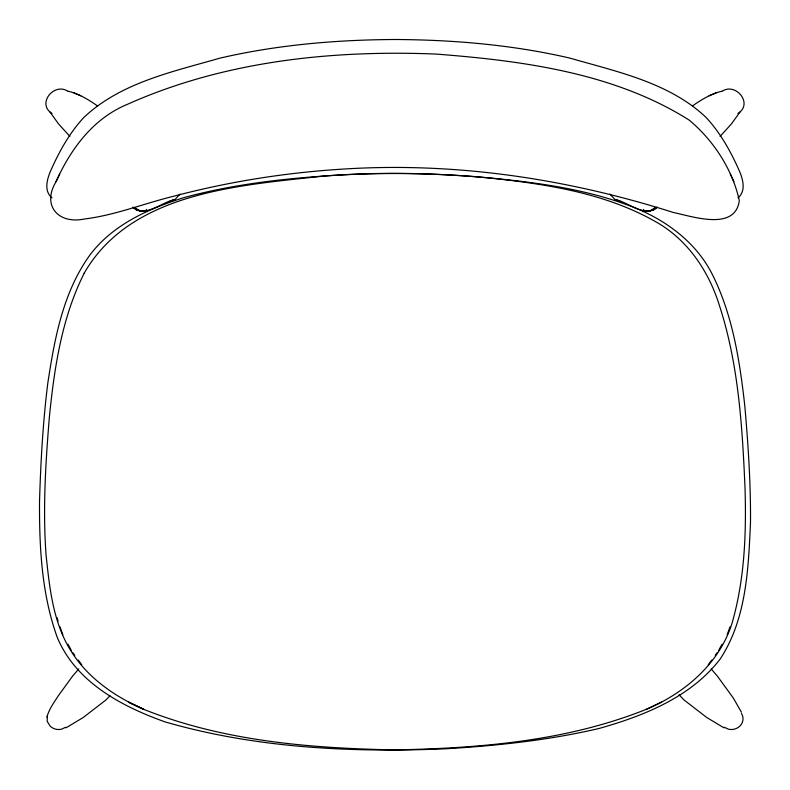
<?xml version="1.0" encoding="UTF-8"?>
<svg xmlns="http://www.w3.org/2000/svg" width="790" height="790" viewBox="0 0 790 790"><rect width="100%" height="100%" fill="white"/><g stroke="black" fill="none" stroke-linecap="round" stroke-linejoin="round"><path stroke-width="1.19" d="M47.311 715.957L47.212 721.379L50.155 726.148A12.403 12.245 38 0 0 58.381 729.535L61.383 729.259L65.797 727.205M46.966 717.152C48.842 709.331 53.977 702.596 58.243 695.881L72.71 675.964L78.793 668.952M727.156 634.745L730.029 626.914M84.372 272.876C61.798 317.57 54.293 367.913 49.365 417.209C45.593 462.812 42.759 508.691 46.008 554.412C49.573 587.967 53.029 623.31 71.841 652.352C88.618 678.521 115.241 696.76 143.296 709.144L143.573 709.272C223.116 741.168 310.075 748.249 395 749.898C479.925 748.249 566.884 741.168 646.427 709.272L646.704 709.144C684.851 693.028 719.423 663.61 732.083 623.053C744.703 579.218 746.422 533.092 745.01 487.756C742.304 426.511 738.561 364.309 719.453 305.621C709.331 272.906 689.65 242.678 660.213 224.37C608.942 193.619 548.566 184.376 490.067 178.056C435.053 172.822 379.635 172.092 324.522 176.002C241.069 185.285 131.505 191.318 84.372 272.876L84.234 273.172M642.882 211.71L643.741 209.439M56.041 181.71C41.702 205.222 57.996 224.419 84.096 219.047C114.846 215.334 143.79 203.534 173.731 196.226C229.653 181.443 287.056 172.427 344.786 168.981C455.939 162.069 567.516 178.797 673.396 212.5C692.099 216.272 735.253 231.529 739.312 200.601C732.528 169.494 713.558 140.472 689.186 120.1C614.225 72.769 522.664 60.781 435.922 54.056C331.464 49.859 223.679 61.255 127.486 104.3C93.319 118.283 70.616 148.984 56.041 181.71L59.704 174.086M718.594 650.545L722.02 644.225M739.983 112.022L731.422 123.931L720.075 136.403M708.265 664.736L711.75 660.045M715.236 655.354L717.33 652.53M738.008 197.856C745.898 191.259 743.202 180.367 739.845 172.032C731.234 152.371 720.717 133.105 705.974 117.335C669.268 82.634 617.128 71.742 570.054 58.144C512.72 44.833 453.746 39.826 394.98 39.5C336.224 39.816 277.241 44.833 219.916 58.144C172.832 71.732 120.712 82.634 83.997 117.325C69.253 133.105 58.736 152.371 50.126 172.032C46.768 180.367 44.062 191.259 51.962 197.856M180.041 194.103L174.985 199.514L169.653 201.539L174.086 199.752C161.387 202.438 146.95 216.707 134.103 208.195M110.037 695.674L105.85 700.049L83.217 717.498L66.005 727.847M656.48 207.612C643.988 217.546 628.613 202.319 615.884 199.752L620.308 201.539L614.985 199.514L609.929 194.103M657.073 207.099L654.9 208.985L655.858 208.195M737.929 113.464C753.68 103.846 735.668 81.696 721.695 91.512M692.405 105.939C701.402 99.708 710.961 93.783 721.744 91.245M646.427 709.272L661.516 702.093M716.115 92.874L709.134 95.778M68.226 91.245C79.01 93.783 88.559 99.708 97.565 105.939M80.837 95.778L73.855 92.874M68.276 91.512C54.303 81.696 36.281 103.846 52.031 113.464M143.573 709.272L128.484 702.093L143.296 709.144M723.966 727.847L706.754 717.498L684.12 700.049L679.084 694.805M724.163 727.205L728.587 729.259L731.58 729.535A12.403 12.245 -38 0 0 739.815 726.148C743.281 722.959 744.131 717.419 741.455 713.469M132.888 207.099L135.07 208.985M69.895 136.403L58.549 123.931L49.987 112.022M711.178 668.952L717.261 675.964L733.377 698.143L741.395 712.175M72.67 652.53L74.764 655.354M78.249 660.045L81.735 664.736M67.98 644.225L71.406 650.545M730.296 174.086L733.959 181.71M146.229 209.439L147.088 211.71M59.971 626.914L62.845 634.745M57.117 617.76L58.026 621.266M39.53 500.909C39.243 546.848 41.584 593.902 57.295 637.49C76.107 682.353 121.63 706.408 165.179 721.932C255.822 748.13 351.718 752.751 445.57 748.802C497.078 745.721 548.655 740.269 598.968 728.499C643.969 715.829 690.914 697.155 720.223 658.959C746.471 618.916 748.318 569.235 750.5 522.862C750.806 483.747 748.199 444.651 744.782 405.704C739.677 360.279 732.537 313.847 711.464 272.738C694.43 240.328 663.324 218.346 629.63 205.765C580.107 187.161 527.009 181.285 474.652 176.585C430.491 173.257 386.132 172.2 341.902 174.876C288.972 177.947 235.845 183.566 184.544 197.451C149.053 208.461 112.852 224.488 89.922 255.022C62.963 292.31 54.52 338.821 47.775 383.357C42.907 422.354 40.744 461.646 39.53 500.909M654.485 208.135L651.108 210.604L647.879 211.088L651.987 210.209L651.108 210.604L654.485 208.135M654.1 209.617L649.508 210.95L654.1 209.617M145.696 210.742L141.163 211.098L145.696 210.742M648.807 211.098L644.265 210.742L648.807 211.098M142.082 211.088L137.983 210.209L142.082 211.088M140.452 210.95L135.87 209.617L140.452 210.95M138.852 210.604L135.475 208.135L138.852 210.604"/></g></svg>
